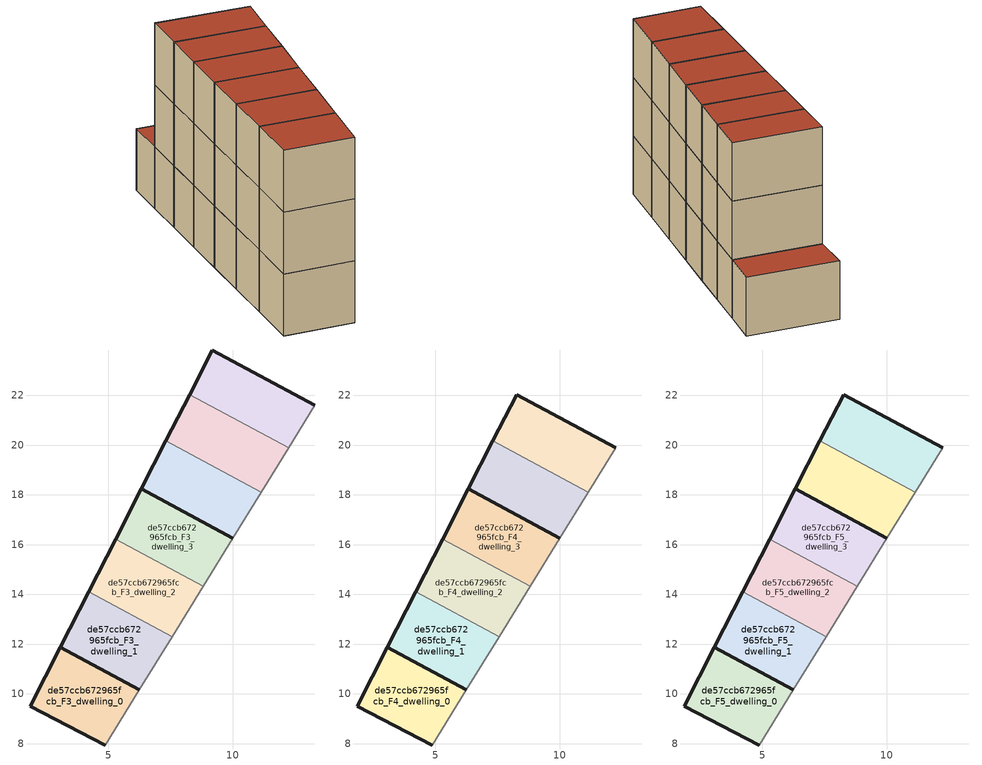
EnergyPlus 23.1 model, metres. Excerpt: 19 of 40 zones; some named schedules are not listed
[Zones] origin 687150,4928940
de57ccb672965fcb_F3_dwelling_0
 floor to de57ccb672965fcb_F2_dwelling_0 (EU_floor_Construction): 4.88,7.95 6.25,10.17 3.08,11.88 1.85,9.5 z9
 wall outside (EU_wall_Construction): 4.88,7.95 1.85,9.5 3.08,11.88 6.25,10.17 z9:12
 wall adiabatic (EU_wall_Construction): 6.25,10.17 4.88,7.95 z9:12
de57ccb672965fcb_F3_dwelling_1
 floor to de57ccb672965fcb_F2_dwelling_1 (EU_floor_Construction): 6.25,10.17 7.56,12.3 4.21,14.11 3.08,11.88 z9
 wall outside (EU_wall_Construction): 6.25,10.17 3.08,11.88 4.21,14.11 z9:12
 wall adiabatic (EU_wall_Construction): 7.56,12.3 6.25,10.17 z9:12
 wall to de57ccb672965fcb_F3_dwelling_2 (EU_wall_Construction): 4.21,14.11 7.56,12.3 z9:12
de57ccb672965fcb_F3_dwelling_2
 floor to de57ccb672965fcb_F2_dwelling_2 (EU_floor_Construction): 7.56,12.3 8.81,14.33 5.3,16.22 4.21,14.11 z9
 wall outside (EU_wall_Construction): 4.21,14.11 5.3,16.22 z9:12
 wall adiabatic (EU_wall_Construction): 8.81,14.33 7.56,12.3 z9:12
 wall to de57ccb672965fcb_F3_dwelling_3 (EU_wall_Construction): 5.3,16.22 8.81,14.33 z9:12
de57ccb672965fcb_F3_dwelling_3
 floor to de57ccb672965fcb_F2_dwelling_3 (EU_floor_Construction): 8.81,14.33 10,16.26 6.33,18.24 5.3,16.22 z9
 wall outside (EU_wall_Construction): 5.3,16.22 6.33,18.24 10,16.26 z9:12
 wall adiabatic (EU_wall_Construction): 10.01,16.26 8.81,14.33 z9:12
de57ccb672965fcb_F3_dwelling_4
 floor to de57ccb672965fcb_F2_dwelling_4 (EU_floor_Construction): 10,16.26 11.15,18.11 7.32,20.17 6.33,18.24 z9
 wall outside (EU_wall_Construction): 10,16.26 6.33,18.24 7.32,20.17 z9:12
 wall adiabatic (EU_wall_Construction): 11.15,18.11 10.01,16.26 z9:12
 wall to de57ccb672965fcb_F3_dwelling_5 (EU_wall_Construction): 7.32,20.17 11.15,18.11 z9:12
de57ccb672965fcb_F3_dwelling_5
 floor to de57ccb672965fcb_F2_dwelling_5 (EU_floor_Construction): 11.15,18.11 12.25,19.89 8.27,22.04 7.32,20.17 z9
 wall outside (EU_wall_Construction): 7.32,20.17 8.27,22.04 z9:12
 wall adiabatic (EU_wall_Construction): 12.25,19.89 11.15,18.11 z9:12
 wall to de57ccb672965fcb_F3_dwelling_6 (EU_wall_Construction): 8.27,22.04 12.25,19.89 z9:12
de57ccb672965fcb_F3_dwelling_6
 floor to de57ccb672965fcb_F2_dwelling_6 (EU_floor_Construction): 12.25,19.89 13.3,21.61 9.19,23.83 8.27,22.04 z9
 wall outside (EU_wall_Construction): 8.27,22.04 9.19,23.83 13.31,21.61 z9:12
 wall adiabatic (EU_wall_Construction): 13.31,21.61 12.25,19.89 z9:12
 roof outside (EU_roof_Construction): 13.31,21.61 12.25,19.89 8.27,22.04 9.19,23.83 z12
de57ccb672965fcb_F4_dwelling_0
 floor to de57ccb672965fcb_F3_dwelling_0 (EU_floor_Construction): 4.88,7.95 6.25,10.17 3.08,11.88 1.85,9.5 z12
 wall outside (EU_wall_Construction): 4.88,7.95 1.85,9.5 3.08,11.88 6.25,10.17 z12:15
 wall adiabatic (EU_wall_Construction): 6.25,10.17 4.88,7.95 z12:15
de57ccb672965fcb_F4_dwelling_1
 floor to de57ccb672965fcb_F3_dwelling_1 (EU_floor_Construction): 6.25,10.17 7.56,12.3 4.21,14.11 3.08,11.88 z12
 wall outside (EU_wall_Construction): 6.25,10.17 3.08,11.88 4.21,14.11 z12:15
 wall adiabatic (EU_wall_Construction): 7.56,12.3 6.25,10.17 z12:15
 wall to de57ccb672965fcb_F4_dwelling_2 (EU_wall_Construction): 4.21,14.11 7.56,12.3 z12:15
de57ccb672965fcb_F4_dwelling_2
 floor to de57ccb672965fcb_F3_dwelling_2 (EU_floor_Construction): 7.56,12.3 8.81,14.33 5.3,16.22 4.21,14.11 z12
 wall outside (EU_wall_Construction): 4.21,14.11 5.3,16.22 z12:15
 wall adiabatic (EU_wall_Construction): 8.81,14.33 7.56,12.3 z12:15
 wall to de57ccb672965fcb_F4_dwelling_3 (EU_wall_Construction): 5.3,16.22 8.81,14.33 z12:15
de57ccb672965fcb_F4_dwelling_3
 floor to de57ccb672965fcb_F3_dwelling_3 (EU_floor_Construction): 8.81,14.33 10,16.26 6.33,18.24 5.3,16.22 z12
 wall outside (EU_wall_Construction): 5.3,16.22 6.33,18.24 10,16.26 z12:15
 wall adiabatic (EU_wall_Construction): 10.01,16.26 8.81,14.33 z12:15
de57ccb672965fcb_F4_dwelling_4
 floor to de57ccb672965fcb_F3_dwelling_4 (EU_floor_Construction): 10,16.26 11.15,18.11 7.32,20.17 6.33,18.24 z12
 wall outside (EU_wall_Construction): 10,16.26 6.33,18.24 7.32,20.17 z12:15
 wall adiabatic (EU_wall_Construction): 11.15,18.11 10.01,16.26 z12:15
 wall to de57ccb672965fcb_F4_dwelling_5 (EU_wall_Construction): 7.32,20.17 11.15,18.11 z12:15
de57ccb672965fcb_F4_dwelling_5
 floor to de57ccb672965fcb_F3_dwelling_5 (EU_floor_Construction): 11.15,18.11 12.25,19.89 8.27,22.04 7.32,20.17 z12
 wall outside (EU_wall_Construction): 7.32,20.17 8.27,22.04 12.25,19.89 z12:15
 wall adiabatic (EU_wall_Construction): 12.25,19.89 11.15,18.11 z12:15
de57ccb672965fcb_F5_dwelling_0
 floor to de57ccb672965fcb_F4_dwelling_0 (EU_floor_Construction): 4.88,7.95 6.25,10.17 3.08,11.88 1.85,9.5 z15
 wall outside (EU_wall_Construction): 4.88,7.95 1.85,9.5 3.08,11.88 6.25,10.17 z15:18
 wall adiabatic (EU_wall_Construction): 6.25,10.17 4.88,7.95 z15:18
 roof outside (EU_roof_Construction): 6.25,10.17 4.88,7.95 1.85,9.5 3.08,11.88 z18
de57ccb672965fcb_F5_dwelling_1
 floor to de57ccb672965fcb_F4_dwelling_1 (EU_floor_Construction): 6.25,10.17 7.56,12.3 4.21,14.11 3.08,11.88 z15
 wall outside (EU_wall_Construction): 6.25,10.17 3.08,11.88 4.21,14.11 z15:18
 wall adiabatic (EU_wall_Construction): 7.56,12.3 6.25,10.17 z15:18
 wall to de57ccb672965fcb_F5_dwelling_2 (EU_wall_Construction): 4.21,14.11 7.56,12.3 z15:18
 roof outside (EU_roof_Construction): 7.56,12.3 6.25,10.17 3.08,11.88 4.21,14.11 z18
de57ccb672965fcb_F5_dwelling_2
 floor to de57ccb672965fcb_F4_dwelling_2 (EU_floor_Construction): 7.56,12.3 8.81,14.33 5.3,16.22 4.21,14.11 z15
 wall outside (EU_wall_Construction): 4.21,14.11 5.3,16.22 z15:18
 wall adiabatic (EU_wall_Construction): 8.81,14.33 7.56,12.3 z15:18
 wall to de57ccb672965fcb_F5_dwelling_3 (EU_wall_Construction): 5.3,16.22 8.81,14.33 z15:18
 roof outside (EU_roof_Construction): 8.81,14.33 7.56,12.3 4.21,14.11 5.3,16.22 z18
de57ccb672965fcb_F5_dwelling_3
 floor to de57ccb672965fcb_F4_dwelling_3 (EU_floor_Construction): 8.81,14.33 10,16.26 6.33,18.24 5.3,16.22 z15
 wall outside (EU_wall_Construction): 5.3,16.22 6.33,18.24 10,16.26 z15:18
 wall adiabatic (EU_wall_Construction): 10.01,16.26 8.81,14.33 z15:18
 roof outside (EU_roof_Construction): 10.01,16.26 8.81,14.33 5.3,16.22 6.33,18.24 z18
de57ccb672965fcb_F5_dwelling_4
 floor to de57ccb672965fcb_F4_dwelling_4 (EU_floor_Construction): 10,16.26 11.15,18.11 7.32,20.17 6.33,18.24 z15
 wall outside (EU_wall_Construction): 10,16.26 6.33,18.24 7.32,20.17 z15:18
 wall adiabatic (EU_wall_Construction): 11.15,18.11 10.01,16.26 z15:18
 wall to de57ccb672965fcb_F5_dwelling_5 (EU_wall_Construction): 7.32,20.17 11.15,18.11 z15:18
 roof outside (EU_roof_Construction): 11.15,18.11 10.01,16.26 6.33,18.24 7.32,20.17 z18
de57ccb672965fcb_F5_dwelling_5
 floor to de57ccb672965fcb_F4_dwelling_5 (EU_floor_Construction): 11.15,18.11 12.25,19.89 8.27,22.04 7.32,20.17 z15
 wall outside (EU_wall_Construction): 7.32,20.17 8.27,22.04 12.25,19.89 z15:18
 wall adiabatic (EU_wall_Construction): 12.25,19.89 11.15,18.11 z15:18
 roof outside (EU_roof_Construction): 12.25,19.89 11.15,18.11 7.32,20.17 8.27,22.04 z18
[Building]
EU S2 Campaign: North Axis=0; Terrain=City; Solar Distribution=FullExterior
[Site:Location]
Bologna: Latitude=44.5; Longitude=11.25; Time Zone=1; Elevation=37
[SizingPeriod:WeatherFileDays]
AnnualSizingPeriod: Begin Month=1; Begin Day of Month=1; End Month=12; End Day of Month=31; Day of Week for Start Day=Monday; Use Weather File Daylight Saving Period=No; Use Weather File Rain and Snow Indicators=No
[MATERIAL]
EU_InternalMass_Material: Roughness=MediumRough; Thickness=0.1; Conductivity=1; Density=1800; Specific Heat=900; Thermal Absorptance=0.9; Solar Absorptance=0.7; Visible Absorptance=0.7
[MATERIAL:NOMASS] Roughness=MediumRough; Thermal Absorptance=0.9; Solar Absorptance=0.7; Visible Absorptance=0.7
Name | Thermal Resistance
EU_wall_NoMass | 0.890213
EU_roof_NoMass | 0.636128
EU_floor_NoMass | 0.79516
[CONSTRUCTION]
EU_wall_Construction: EU_wall_NoMass
EU_roof_Construction: EU_roof_NoMass
EU_floor_Construction: EU_floor_NoMass
EU_InternalMass_Construction: EU_InternalMass_Material
[ZONE] Type=1; Multiplier=1; Ceiling Height=autocalculate; Floor Area=autocalculate; Part of Total Floor Area=Yes
Name | Volume
de57ccb672965fcb_F3_dwelling_0; de57ccb672965fcb_F4_dwelling_0; de57ccb672965fcb_F5_dwelling_0 | 27.7727
de57ccb672965fcb_F3_dwelling_1; de57ccb672965fcb_F4_dwelling_1; de57ccb672965fcb_F5_dwelling_1 | 27.783
de57ccb672965fcb_F3_dwelling_2; de57ccb672965fcb_F4_dwelling_2; de57ccb672965fcb_F5_dwelling_2 | 27.78
de57ccb672965fcb_F3_dwelling_3; de57ccb672965fcb_F4_dwelling_3; de57ccb672965fcb_F5_dwelling_3; de57ccb672965fcb_F3_dwelling_6 | 27.7742
de57ccb672965fcb_F3_dwelling_4; de57ccb672965fcb_F4_dwelling_4; de57ccb672965fcb_F5_dwelling_4 | 27.7771
de57ccb672965fcb_F3_dwelling_5; de57ccb672965fcb_F4_dwelling_5; de57ccb672965fcb_F5_dwelling_5 | 27.7844
[INTERNALMASS] Construction=EU_InternalMass_Construction
Name | Zone or ZoneList | Surface Area
de57ccb672965fcb_F3_dwelling_0_EU_InternalMass | de57ccb672965fcb_F3_dwelling_0 | 9.25765
de57ccb672965fcb_F3_dwelling_1_EU_InternalMass | de57ccb672965fcb_F3_dwelling_1 | 9.26075
de57ccb672965fcb_F3_dwelling_2_EU_InternalMass | de57ccb672965fcb_F3_dwelling_2 | 9.26009
de57ccb672965fcb_F3_dwelling_3_EU_InternalMass | de57ccb672965fcb_F3_dwelling_3 | 9.25789
de57ccb672965fcb_F3_dwelling_4_EU_InternalMass | de57ccb672965fcb_F3_dwelling_4 | 9.25909
de57ccb672965fcb_F3_dwelling_5_EU_InternalMass | de57ccb672965fcb_F3_dwelling_5 | 9.26174
de57ccb672965fcb_F3_dwelling_6_EU_InternalMass | de57ccb672965fcb_F3_dwelling_6 | 9.25776
de57ccb672965fcb_F4_dwelling_0_EU_InternalMass | de57ccb672965fcb_F4_dwelling_0 | 10.8047
de57ccb672965fcb_F4_dwelling_1_EU_InternalMass | de57ccb672965fcb_F4_dwelling_1 | 10.8035
de57ccb672965fcb_F4_dwelling_2_EU_InternalMass | de57ccb672965fcb_F4_dwelling_2 | 10.8016
de57ccb672965fcb_F4_dwelling_3_EU_InternalMass | de57ccb672965fcb_F4_dwelling_3 | 10.8024
de57ccb672965fcb_F4_dwelling_4_EU_InternalMass | de57ccb672965fcb_F4_dwelling_4 | 10.8037
de57ccb672965fcb_F4_dwelling_5_EU_InternalMass | de57ccb672965fcb_F4_dwelling_5 | 10.8023
de57ccb672965fcb_F5_dwelling_0_EU_InternalMass | de57ccb672965fcb_F5_dwelling_0 | 10.8047
de57ccb672965fcb_F5_dwelling_1_EU_InternalMass | de57ccb672965fcb_F5_dwelling_1 | 10.8035
de57ccb672965fcb_F5_dwelling_2_EU_InternalMass | de57ccb672965fcb_F5_dwelling_2 | 10.8016
de57ccb672965fcb_F5_dwelling_3_EU_InternalMass | de57ccb672965fcb_F5_dwelling_3 | 10.8024
de57ccb672965fcb_F5_dwelling_4_EU_InternalMass | de57ccb672965fcb_F5_dwelling_4 | 10.8037
de57ccb672965fcb_F5_dwelling_5_EU_InternalMass | de57ccb672965fcb_F5_dwelling_5 | 10.8023
[OTHEREQUIPMENT] Fuel Type=Electricity; Design Level Calculation Method=Watts/Area; Power per Zone Floor Area=1; Fraction Latent=0; Fraction Radiant=0; Fraction Lost=0; Carbon Dioxide Generation Rate=0; EndUse Subcategory=EU_Step8_InternalGains
Name | Zone or ZoneList or Space or SpaceList | Schedule
EU_Step8_InternalGain_de57ccb672965fcb_F3_dwelling_0_f000 | de57ccb672965fcb_F3_dwelling_0 | EU_Step8_GainSchedule_de57ccb672965fcb_F3_dwelling_0_f000
EU_Step8_InternalGain_de57ccb672965fcb_F3_dwelling_1_f000 | de57ccb672965fcb_F3_dwelling_1 | EU_Step8_GainSchedule_de57ccb672965fcb_F3_dwelling_1_f000
EU_Step8_InternalGain_de57ccb672965fcb_F3_dwelling_2_f000 | de57ccb672965fcb_F3_dwelling_2 | EU_Step8_GainSchedule_de57ccb672965fcb_F3_dwelling_2_f000
EU_Step8_InternalGain_de57ccb672965fcb_F3_dwelling_3_f000 | de57ccb672965fcb_F3_dwelling_3 | EU_Step8_GainSchedule_de57ccb672965fcb_F3_dwelling_3_f000
EU_Step8_InternalGain_de57ccb672965fcb_F3_dwelling_4_f000 | de57ccb672965fcb_F3_dwelling_4 | EU_Step8_GainSchedule_de57ccb672965fcb_F3_dwelling_4_f000
EU_Step8_InternalGain_de57ccb672965fcb_F3_dwelling_5_f000 | de57ccb672965fcb_F3_dwelling_5 | EU_Step8_GainSchedule_de57ccb672965fcb_F3_dwelling_5_f000
EU_Step8_InternalGain_de57ccb672965fcb_F3_dwelling_6_f000 | de57ccb672965fcb_F3_dwelling_6 | EU_Step8_GainSchedule_de57ccb672965fcb_F3_dwelling_6_f000
EU_Step8_InternalGain_de57ccb672965fcb_F4_dwelling_0_f000 | de57ccb672965fcb_F4_dwelling_0 | EU_Step8_GainSchedule_de57ccb672965fcb_F4_dwelling_0_f000
EU_Step8_InternalGain_de57ccb672965fcb_F4_dwelling_1_f000 | de57ccb672965fcb_F4_dwelling_1 | EU_Step8_GainSchedule_de57ccb672965fcb_F4_dwelling_1_f000
EU_Step8_InternalGain_de57ccb672965fcb_F4_dwelling_2_f000 | de57ccb672965fcb_F4_dwelling_2 | EU_Step8_GainSchedule_de57ccb672965fcb_F4_dwelling_2_f000
EU_Step8_InternalGain_de57ccb672965fcb_F4_dwelling_3_f000 | de57ccb672965fcb_F4_dwelling_3 | EU_Step8_GainSchedule_de57ccb672965fcb_F4_dwelling_3_f000
EU_Step8_InternalGain_de57ccb672965fcb_F4_dwelling_4_f000 | de57ccb672965fcb_F4_dwelling_4 | EU_Step8_GainSchedule_de57ccb672965fcb_F4_dwelling_4_f000
EU_Step8_InternalGain_de57ccb672965fcb_F4_dwelling_5_f000 | de57ccb672965fcb_F4_dwelling_5 | EU_Step8_GainSchedule_de57ccb672965fcb_F4_dwelling_5_f000
EU_Step8_InternalGain_de57ccb672965fcb_F5_dwelling_0_f000 | de57ccb672965fcb_F5_dwelling_0 | EU_Step8_GainSchedule_de57ccb672965fcb_F5_dwelling_0_f000
EU_Step8_InternalGain_de57ccb672965fcb_F5_dwelling_1_f000 | de57ccb672965fcb_F5_dwelling_1 | EU_Step8_GainSchedule_de57ccb672965fcb_F5_dwelling_1_f000
EU_Step8_InternalGain_de57ccb672965fcb_F5_dwelling_2_f000 | de57ccb672965fcb_F5_dwelling_2 | EU_Step8_GainSchedule_de57ccb672965fcb_F5_dwelling_2_f000
EU_Step8_InternalGain_de57ccb672965fcb_F5_dwelling_3_f000 | de57ccb672965fcb_F5_dwelling_3 | EU_Step8_GainSchedule_de57ccb672965fcb_F5_dwelling_3_f000
EU_Step8_InternalGain_de57ccb672965fcb_F5_dwelling_4_f000 | de57ccb672965fcb_F5_dwelling_4 | EU_Step8_GainSchedule_de57ccb672965fcb_F5_dwelling_4_f000
EU_Step8_InternalGain_de57ccb672965fcb_F5_dwelling_5_f000 | de57ccb672965fcb_F5_dwelling_5 | EU_Step8_GainSchedule_de57ccb672965fcb_F5_dwelling_5_f000
[ZONEVENTILATION:DESIGNFLOWRATE] Schedule=EU_AlwaysOn; Design Flow Rate Calculation Method=AirChanges/Hour; Air Changes per Hour=0.718634; Ventilation Type=Natural; Fan Pressure Rise=0; Fan Total Efficiency=1; Constant Term Coefficient=1; Temperature Term Coefficient=0; Velocity Term Coefficient=0; Velocity Squared Term Coefficient=0; Minimum Indoor Temperature=-100; Maximum Indoor Temperature=100; Delta Temperature=-100; Minimum Outdoor Temperature=-100; Maximum Outdoor Temperature=100; Maximum Wind Speed=40
Name | Zone or ZoneList or Space or SpaceList
EU_ConstantAir_de57ccb672965fcb_F3_dwelling_0 | de57ccb672965fcb_F3_dwelling_0
EU_ConstantAir_de57ccb672965fcb_F3_dwelling_1 | de57ccb672965fcb_F3_dwelling_1
EU_ConstantAir_de57ccb672965fcb_F3_dwelling_2 | de57ccb672965fcb_F3_dwelling_2
EU_ConstantAir_de57ccb672965fcb_F3_dwelling_3 | de57ccb672965fcb_F3_dwelling_3
EU_ConstantAir_de57ccb672965fcb_F3_dwelling_4 | de57ccb672965fcb_F3_dwelling_4
EU_ConstantAir_de57ccb672965fcb_F3_dwelling_5 | de57ccb672965fcb_F3_dwelling_5
EU_ConstantAir_de57ccb672965fcb_F3_dwelling_6 | de57ccb672965fcb_F3_dwelling_6
EU_ConstantAir_de57ccb672965fcb_F4_dwelling_0 | de57ccb672965fcb_F4_dwelling_0
EU_ConstantAir_de57ccb672965fcb_F4_dwelling_1 | de57ccb672965fcb_F4_dwelling_1
EU_ConstantAir_de57ccb672965fcb_F4_dwelling_2 | de57ccb672965fcb_F4_dwelling_2
EU_ConstantAir_de57ccb672965fcb_F4_dwelling_3 | de57ccb672965fcb_F4_dwelling_3
EU_ConstantAir_de57ccb672965fcb_F4_dwelling_4 | de57ccb672965fcb_F4_dwelling_4
EU_ConstantAir_de57ccb672965fcb_F4_dwelling_5 | de57ccb672965fcb_F4_dwelling_5
EU_ConstantAir_de57ccb672965fcb_F5_dwelling_0 | de57ccb672965fcb_F5_dwelling_0
EU_ConstantAir_de57ccb672965fcb_F5_dwelling_1 | de57ccb672965fcb_F5_dwelling_1
EU_ConstantAir_de57ccb672965fcb_F5_dwelling_2 | de57ccb672965fcb_F5_dwelling_2
EU_ConstantAir_de57ccb672965fcb_F5_dwelling_3 | de57ccb672965fcb_F5_dwelling_3
EU_ConstantAir_de57ccb672965fcb_F5_dwelling_4 | de57ccb672965fcb_F5_dwelling_4
EU_ConstantAir_de57ccb672965fcb_F5_dwelling_5 | de57ccb672965fcb_F5_dwelling_5
[HVACTEMPLATE:ZONE:IDEALLOADSAIRSYSTEM] System Availability Schedule=EU_AlwaysOn; Maximum Heating Supply Air Temperature=50; Minimum Cooling Supply Air Temperature=13; Maximum Heating Supply Air Humidity Ratio=0.0156; Minimum Cooling Supply Air Humidity Ratio=0.0077; Heating Limit=NoLimit; Cooling Limit=NoLimit; Heating Availability Schedule=EU_AlwaysOn; Cooling Availability Schedule=EU_CoolingOff; Dehumidification Control Type=ConstantSensibleHeatRatio; Cooling Sensible Heat Ratio=0.7; Dehumidification Setpoint=60; Humidification Control Type=None; Humidification Setpoint=30; Outdoor Air Method=None; Outdoor Air Flow Rate per Person=0.00944; Outdoor Air Flow Rate per Zone Floor Area=0; Outdoor Air Flow Rate per Zone=0; Demand Controlled Ventilation Type=None; Outdoor Air Economizer Type=NoEconomizer; Heat Recovery Type=None; Sensible Heat Recovery Effectiveness=0.7; Latent Heat Recovery Effectiveness=0.65
Name | Template Thermostat
de57ccb672965fcb_F3_dwelling_0 | EU_HeatOnly_de57ccb672965fcb_F3_dwelling_0
de57ccb672965fcb_F3_dwelling_1 | EU_HeatOnly_de57ccb672965fcb_F3_dwelling_1
de57ccb672965fcb_F3_dwelling_2 | EU_HeatOnly_de57ccb672965fcb_F3_dwelling_2
de57ccb672965fcb_F3_dwelling_3 | EU_HeatOnly_de57ccb672965fcb_F3_dwelling_3
de57ccb672965fcb_F3_dwelling_4 | EU_HeatOnly_de57ccb672965fcb_F3_dwelling_4
de57ccb672965fcb_F3_dwelling_5 | EU_HeatOnly_de57ccb672965fcb_F3_dwelling_5
de57ccb672965fcb_F3_dwelling_6 | EU_HeatOnly_de57ccb672965fcb_F3_dwelling_6
de57ccb672965fcb_F4_dwelling_0 | EU_HeatOnly_de57ccb672965fcb_F4_dwelling_0
de57ccb672965fcb_F4_dwelling_1 | EU_HeatOnly_de57ccb672965fcb_F4_dwelling_1
de57ccb672965fcb_F4_dwelling_2 | EU_HeatOnly_de57ccb672965fcb_F4_dwelling_2
de57ccb672965fcb_F4_dwelling_3 | EU_HeatOnly_de57ccb672965fcb_F4_dwelling_3
de57ccb672965fcb_F4_dwelling_4 | EU_HeatOnly_de57ccb672965fcb_F4_dwelling_4
de57ccb672965fcb_F4_dwelling_5 | EU_HeatOnly_de57ccb672965fcb_F4_dwelling_5
de57ccb672965fcb_F5_dwelling_0 | EU_HeatOnly_de57ccb672965fcb_F5_dwelling_0
de57ccb672965fcb_F5_dwelling_1 | EU_HeatOnly_de57ccb672965fcb_F5_dwelling_1
de57ccb672965fcb_F5_dwelling_2 | EU_HeatOnly_de57ccb672965fcb_F5_dwelling_2
de57ccb672965fcb_F5_dwelling_3 | EU_HeatOnly_de57ccb672965fcb_F5_dwelling_3
de57ccb672965fcb_F5_dwelling_4 | EU_HeatOnly_de57ccb672965fcb_F5_dwelling_4
de57ccb672965fcb_F5_dwelling_5 | EU_HeatOnly_de57ccb672965fcb_F5_dwelling_5
[SIZING:ZONE] Zone Cooling Design Supply Air Temperature Input Method=SupplyAirTemperature; Zone Cooling Design Supply Air Temperature=13; Zone Heating Design Supply Air Temperature Input Method=SupplyAirTemperature; Zone Heating Design Supply Air Temperature=50; Zone Cooling Design Supply Air Humidity Ratio=0.008; Zone Heating Design Supply Air Humidity Ratio=0.008; Cooling Design Air Flow Method=DesignDay; Cooling Design Air Flow Rate=0; Cooling Minimum Air Flow per Zone Floor Area=0.000762; Cooling Minimum Air Flow=0; Cooling Minimum Air Flow Fraction=0.2; Heating Design Air Flow Method=DesignDay; Heating Design Air Flow Rate=0; Heating Maximum Air Flow per Zone Floor Area=0.002032; Heating Maximum Air Flow=0.141576; Heating Maximum Air Flow Fraction=0.3; Account for Dedicated Outdoor Air System=No; Dedicated Outdoor Air System Control Strategy=NeutralSupplyAir; Dedicated Outdoor Air Low Setpoint Temperature for Design=autosize; Dedicated Outdoor Air High Setpoint Temperature for Design=autosize; Zone Load Sizing Method=Sensible Load Only No Latent Load; Zone Latent Cooling Design Supply Air Humidity Ratio Input Method=HumidityRatioDifference; Zone Cooling Design Supply Air Humidity Ratio Difference=0.005; Zone Latent Heating Design Supply Air Humidity Ratio Input Method=HumidityRatioDifference; Zone Humidification Design Supply Air Humidity Ratio Difference=0.005
de57ccb672965fcb_F3_dwelling_0; de57ccb672965fcb_F3_dwelling_1; de57ccb672965fcb_F3_dwelling_2; de57ccb672965fcb_F3_dwelling_3; de57ccb672965fcb_F3_dwelling_4; de57ccb672965fcb_F3_dwelling_5; de57ccb672965fcb_F3_dwelling_6; de57ccb672965fcb_F4_dwelling_0; de57ccb672965fcb_F4_dwelling_1; de57ccb672965fcb_F4_dwelling_2; de57ccb672965fcb_F4_dwelling_3; de57ccb672965fcb_F4_dwelling_4; de57ccb672965fcb_F4_dwelling_5; de57ccb672965fcb_F5_dwelling_0; de57ccb672965fcb_F5_dwelling_1; de57ccb672965fcb_F5_dwelling_2; de57ccb672965fcb_F5_dwelling_3; de57ccb672965fcb_F5_dwelling_4; de57ccb672965fcb_F5_dwelling_5
